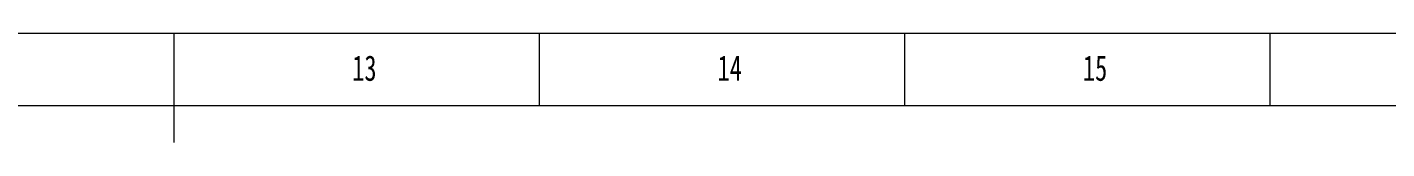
# Model space of a CAD drawing. Header units: millimetres. Extents: x 0 to 1189, y 0 to 841.
# Drawn here: x 581.9 to 768, y 826 to 841 of the extents above; entities that cross this region are included whole.
import ezdxf

# ---------------------------------------------------------------- set-up
doc = ezdxf.new("R2010")
doc.units = ezdxf.units.MM
doc.layers.add('10', color=7, linetype='Continuous', lineweight=18)
doc.layers.add('5', color=7, linetype='Continuous', lineweight=18)
doc.styles.add('SLDTEXTSTYLE5', font='', dxfattribs={"width": 0.7})
doc.styles.get('SLDTEXTSTYLE5').set_extended_font_data('宋体')

msp = doc.modelspace()

# ---------------------------------------------------------------- linework, layer by layer
at = {"layer": '5', "color": 7}
msp.add_line((1189, 841), (0, 841), dxfattribs=at)
at = {"layer": '5', "lineweight": 15}
msp.add_line((602, 841), (602, 826), dxfattribs=at)
at = {"layer": '5'}
for p, q in [((652, 841), (652, 831.0501)), ((702, 841), (702, 831.0501)), ((752, 841), (752, 831.0501))]:
    msp.add_line(p, q, dxfattribs=at)
at = {"layer": '5', "color": 7, "lineweight": 15}
msp.add_line((1179, 831.0501), (25, 831.0501), dxfattribs=at)

# ---------------------------------------------------------------- texts
at = {"layer": '10', "char_height": 3.5, "attachment_point": 2, "style": 'SLDTEXTSTYLE5'}
for s, insert, width in [('13', (628.0889, 837.9858), 5.775978), ('14', (678.0889, 837.9858), 5.967598), ('15', (728.0889, 837.9858), 5.775978)]:
    msp.add_mtext(s, dxfattribs=dict(at, insert=insert, width=width))

doc.saveas('drawing.dxf')
